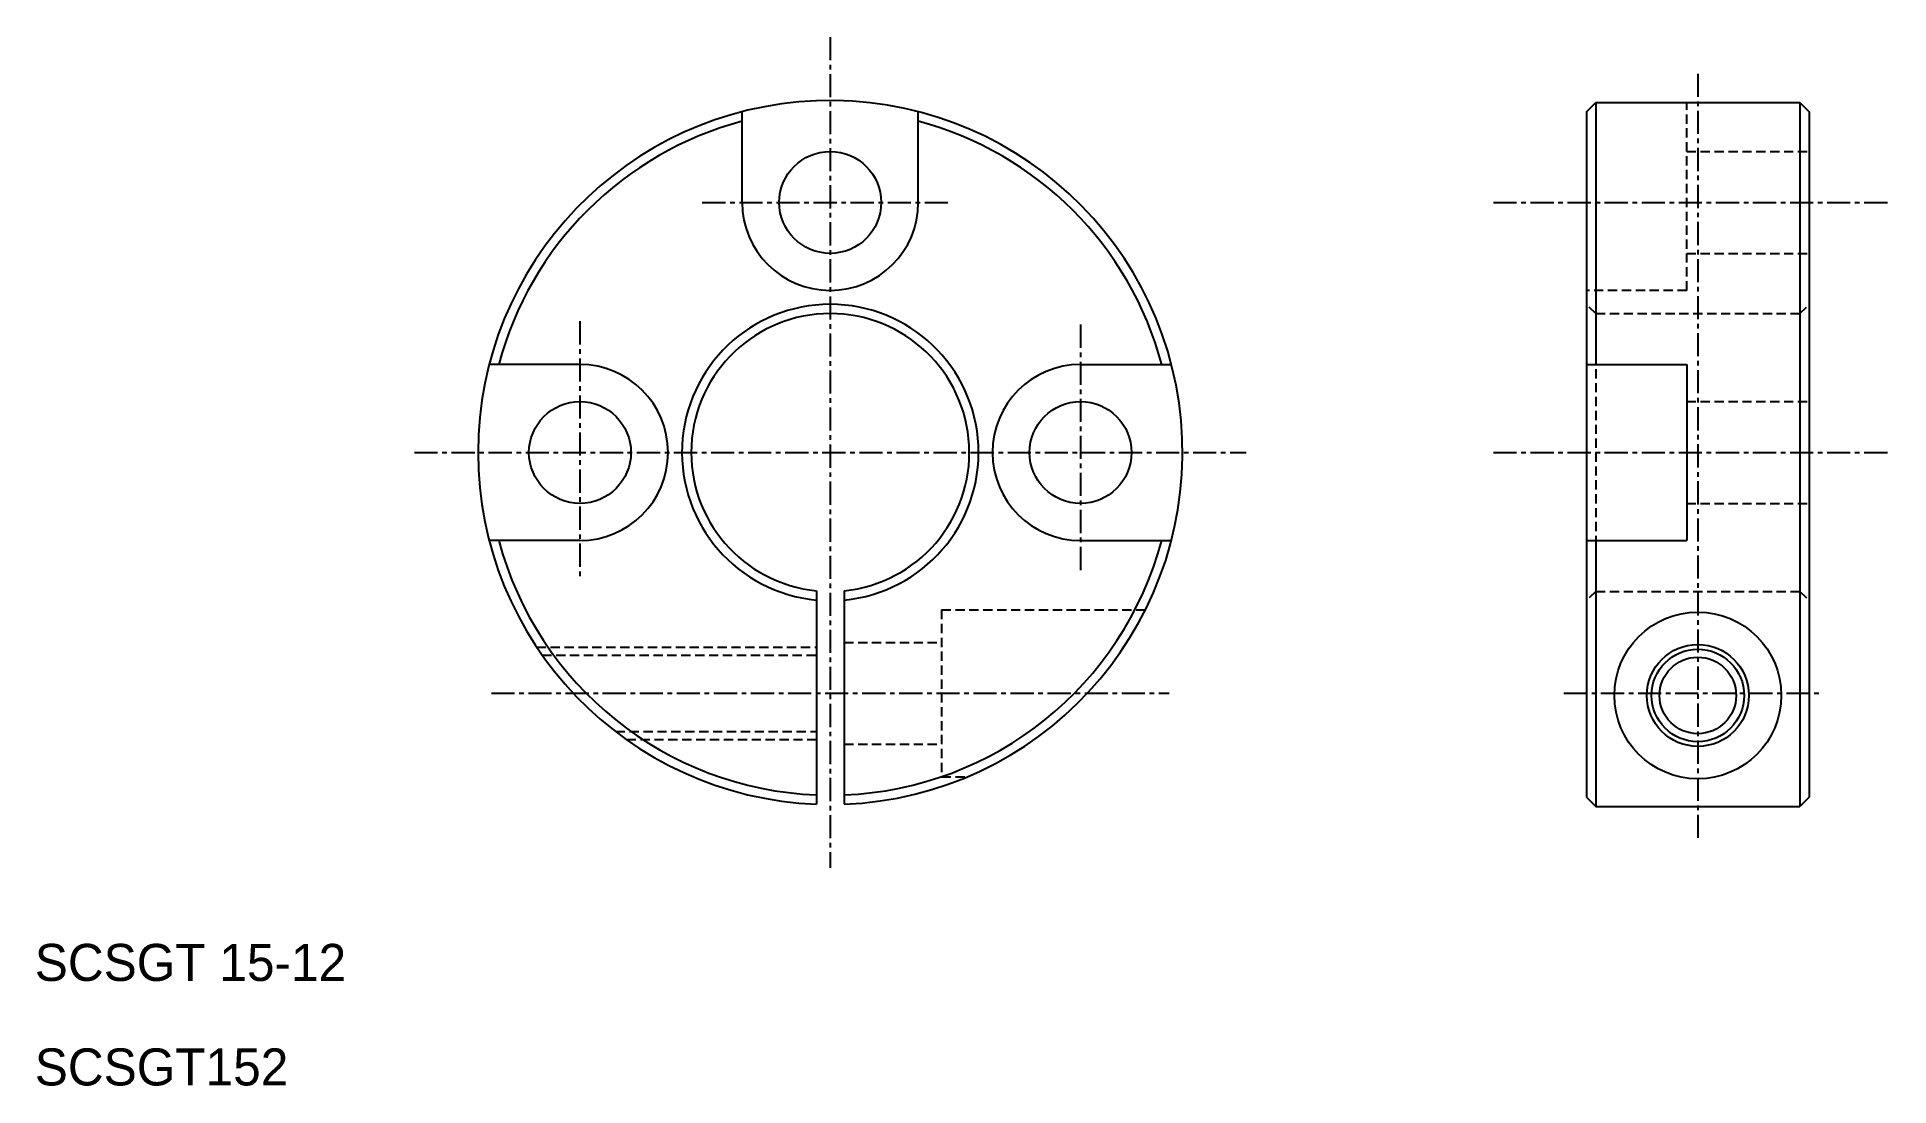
# Model space of a CAD drawing. Extents: x 47.5 to 147.4, y 66.4 to 123.
import ezdxf

# ---------------------------------------------------------------- set-up
doc = ezdxf.new("R2010")
doc.units = 0
doc.linetypes.add('CENTER', pattern=[2, 1.25, -0.25, 0.25, -0.25])
doc.linetypes.add('DASHED', pattern=[0.75, 0.5, -0.25])
doc.layers.get('0').update_dxf_attribs({"linetype": 'CONTINUOUS'})
doc.layers.add('CENTER', color=1, linetype='CENTER')

msp = doc.modelspace()

# ---------------------------------------------------------------- linework, layer by layer
at = {"color": 7, "linetype": 'CONTINUOUS'}
for p, q in [((85.54, 114.082), (85.54, 118.979)), ((95.04, 114.082), (95.04, 118.979)), ((95.04, 118.979), (95.04, 118.979)), ((95.04, 118.979), (95.04, 118.979)), ((131.086, 118.968), (131.586, 119.468)), ((131.086, 118.968), (131.086, 108.544)), ((131.586, 119.468), (142.586, 119.468)), ((131.586, 119.468), (131.586, 105.332)), ((142.586, 119.468), (142.586, 81.468)), ((142.586, 119.468), (143.086, 118.968)), ((143.086, 118.968), (143.086, 108.544)), ((131.086, 108.544), (131.086, 92.62)), ((143.086, 108.544), (143.086, 92.62)), ((76.79, 105.332), (71.893, 105.332)), ((103.79, 105.332), (108.687, 105.332)), ((131.086, 105.332), (136.486, 105.332)), ((136.486, 105.332), (136.486, 95.832)), ((76.79, 95.832), (71.893, 95.832)), ((71.893, 95.832), (71.893, 95.832)), ((71.893, 95.832), (71.893, 95.832)), ((103.79, 95.832), (108.687, 95.832)), ((108.687, 95.832), (108.687, 95.832)), ((108.687, 95.832), (108.687, 95.832)), ((131.086, 95.832), (136.486, 95.832)), ((131.586, 95.832), (131.586, 81.468)), ((89.54, 93.12), (89.54, 81.597)), ((91.04, 93.12), (91.04, 81.597)), ((91.04, 93.12), (91.04, 92.626)), ((131.086, 92.62), (131.086, 81.968)), ((143.086, 92.62), (143.086, 81.968)), ((131.086, 81.968), (131.586, 81.468)), ((143.086, 81.968), (142.586, 81.468)), ((131.586, 81.468), (142.586, 81.468))]:
    msp.add_line(p, q, dxfattribs=at)
at = {"color": 3, "linetype": 'DASHED'}
for p, q in [((136.486, 109.332), (136.486, 119.468)), ((136.486, 116.832), (143.086, 116.832)), ((136.486, 111.332), (143.086, 111.332)), ((136.486, 109.332), (131.086, 109.332)), ((131.586, 108.082), (131.086, 108.582)), ((131.586, 108.082), (142.586, 108.082)), ((131.586, 108.082), (131.586, 93.082)), ((142.586, 108.082), (143.086, 108.582)), ((142.586, 108.082), (142.586, 93.082)), ((136.486, 103.332), (143.086, 103.332)), ((136.486, 97.832), (143.086, 97.832)), ((131.586, 93.082), (131.086, 92.582)), ((131.586, 93.082), (142.586, 93.082)), ((142.586, 93.082), (143.086, 92.582)), ((96.29, 92.082), (96.29, 83.082)), ((96.29, 92.082), (107.283, 92.082)), ((74.455, 90.082), (89.54, 90.082)), ((91.04, 90.332), (96.29, 90.332)), ((74.751, 89.649), (89.54, 89.649)), ((78.715, 85.515), (89.54, 85.515)), ((79.301, 85.082), (89.54, 85.082)), ((91.04, 84.832), (96.29, 84.832)), ((96.29, 83.082), (97.689, 83.082))]:
    msp.add_line(p, q, dxfattribs=at)
at = {"color": 7, "linetype": 'CONTINUOUS'}
for centre, radius in [((90.29, 114.082), 2.75), ((76.79, 100.582), 2.75), ((103.79, 100.582), 2.75), ((137.086, 87.468), 4.5), ((137.086, 87.468), 2.75), ((137.086, 87.468), 2.067)]:
    msp.add_circle(centre, radius, dxfattribs=at)
at = {"color": 3, "linetype": 'CONTINUOUS'}
msp.add_circle((137.086, 87.468), 2.5, dxfattribs=at)
at = {"color": 7, "linetype": 'CONTINUOUS'}
for centre, radius, start, end in [((90.29, 100.582), 19, 92.26226, 267.73774), ((90.29, 100.582), 19, 272.26226, 92.26226), ((90.29, 100.582), 18.5, 104.87771, 165.12229), ((90.29, 100.582), 18.5, 14.87771, 75.12229), ((90.29, 114.082), 4.75, 180, 0), ((90.29, 100.582), 8, 275.37938, 264.62062), ((90.29, 100.582), 7.5, 275.73917, 264.26083), ((76.79, 100.582), 4.75, 270, 90), ((103.79, 100.582), 4.75, 90, 270), ((90.29, 100.582), 18.5, 194.87771, 267.67656), ((90.29, 100.582), 18.5, 272.32344, 345.12229)]:
    msp.add_arc(centre, radius, start, end, dxfattribs=at)
at = {"layer": 'CENTER', "color": 1, "linetype": 'CENTER'}
for p, q in [((90.29, 123.011), (90.29, 78.153)), ((137.086, 121.027), (137.086, 79.651)), ((137.086, 121.027), (137.086, 81.968)), ((83.387, 114.082), (96.864, 114.082)), ((126.06, 114.082), (147.395, 114.082)), ((76.79, 107.663), (76.79, 93.86)), ((103.79, 107.485), (103.79, 94.008)), ((67.861, 100.582), (112.719, 100.582)), ((126.06, 100.582), (147.395, 100.582)), ((72.012, 87.582), (108.568, 87.582)), ((129.859, 87.582), (143.78, 87.582))]:
    msp.add_line(p, q, dxfattribs=at)

# ---------------------------------------------------------------- texts
at = {"color": 7, "linetype": 'CONTINUOUS'}
for s, p in [('SCSGT 15-12', (47.383, 72.055)), ('SCSGT152', (47.383, 66.413))]:
    msp.add_text(s, height=2, dxfattribs=at).set_placement(p)

doc.saveas('drawing.dxf')
